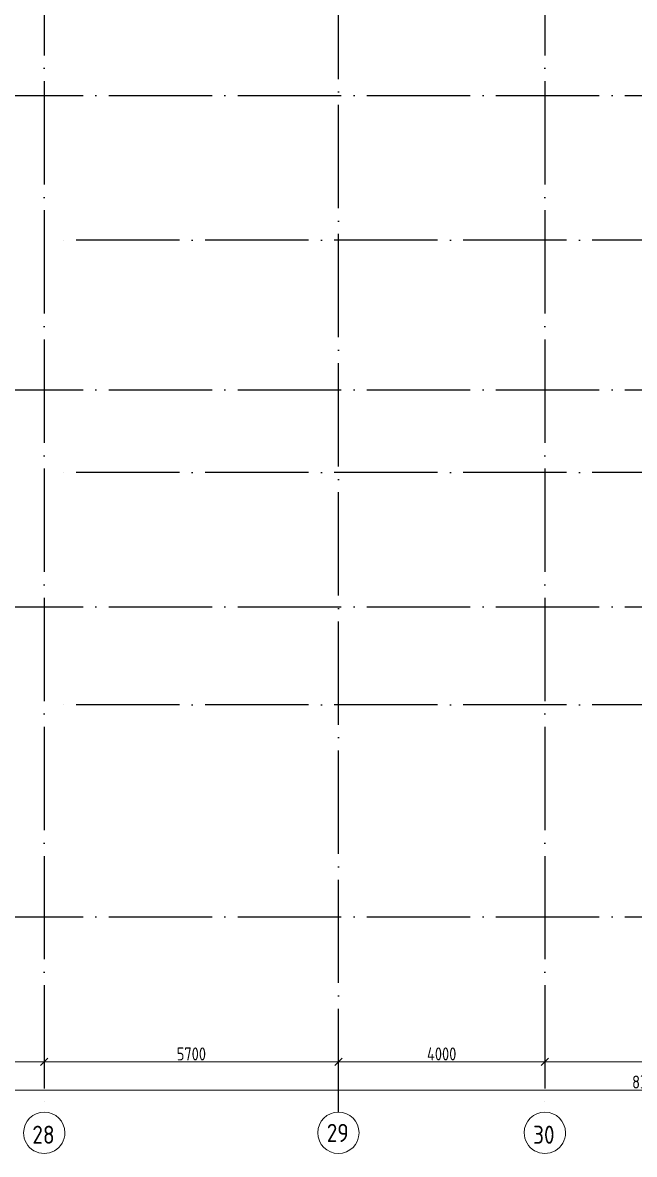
# Model space of a CAD drawing. Header units: millimetres. Extents: x -68946 to 288321, y -402657 to 324925.
# Drawn here: x 111536 to 123390, y 112621 to 134531 of the extents above; entities that cross this region are included whole.
import ezdxf

# ---------------------------------------------------------------- set-up
doc = ezdxf.new("R2010")
doc.units = ezdxf.units.MM
doc.linetypes.add('ADSK_Линия сетки', pattern=[2500, 2000, -250, 0, -250])
doc.layers.get('Defpoints').update_dxf_attribs({"color": 250})
for name, color, linetype, lineweight in [('A-ANNO-DIMS', 250, 'Continuous', 9), ('Оси', 250, 'Continuous', 9), ('Оси-1', 250, 'ADSK_Линия сетки', 9)]:
    doc.layers.add(name, color=color, linetype=linetype, lineweight=lineweight)
doc.styles.add('GOST Common', font='', dxfattribs={"width": 0.9, "height": 350})
doc.styles.add('GOST Common_1', font='', dxfattribs={"width": 0.9, "height": 250})
doc.styles.add('А3', font='ГОСТ тип А.ttf')
doc.styles.get('GOST Common').set_extended_font_data('GOST Common')
doc.styles.get('GOST Common_1').set_extended_font_data('GOST Common')
doc.dimstyles.new('ADSK_Основной_2_5_мм', dxfattribs={"dimscale": 304.8, "dimtxt": 0.824897, "dimasz": 0.463911, "dimexe": 0.492126, "dimexo": 0.001615, "dimgap": 0.098425, "dimtad": 1, "dimdec": 0, "dimlfac": 304.8, "dimdsep": 46, "dimtxsty": 'GOST Common_1', "dimblk1": 'OBLIQUE', "dimblk2": 'OBLIQUE', "dimsah": 1, "dimcen": 0.09, "dimdle": 0.492126, "dimazin": 0, "dimtfac": 1, "dimtdec": 4, "dimtix": 1, "dimtmove": 0, "dimatfit": 3, "dimfxl": 1, "dimtvp": 1, "dimtolj": 1, "dimtzin": 0, "dimlwd": 9, "dimlwe": 9, "dimarcsym": 2})

# ---------------------------------------------------------------- blocks, each defined once
blk = doc.blocks.new('Ось сетки - Круг_Ø8 мм-39983606-АР1_Маркировочный план подвала_ Блок 2_ 3')
at = {"layer": 'Оси'}
for start, end in [(360, 180), (180, 360)]:
    blk.add_arc((0, 0), 4, start, end, dxfattribs=at)
blk = doc.blocks.new('_Oblique')
at = {"color": 0, "linetype": 'ByBlock', "lineweight": -2}
blk.add_line((-0.5, -0.5), (0.5, 0.5), dxfattribs=at)
blk = doc.blocks.new('*D5676')
at = {"layer": 'A-ANNO-DIMS', "color": 0, "lineweight": 9, "transparency": 16777216}
for p, q in [((109306, 114410), (112106, 114410)), ((109456, 114509), (109456, 114260)), ((111956, 114509), (111956, 114260))]:
    blk.add_line(p, q, dxfattribs=at)
at = {"layer": 'Defpoints', "color": 0, "transparency": 16777216}
for p in [(109456, 114510), (111956, 114510), (111956, 114410)]:
    blk.add_point(p, dxfattribs=at)
at = {"layer": 'A-ANNO-DIMS', "color": 0, "lineweight": 9, "transparency": 16777216, "xscale": 141.4, "yscale": 141.4, "zscale": 141.4, "rotation": 180}
blk.add_blockref('_Oblique', (109456, 114410), dxfattribs=at)
at = {"layer": 'A-ANNO-DIMS', "color": 0, "lineweight": 9, "transparency": 16777216, "xscale": 141.4, "yscale": 141.4, "zscale": 141.4}
blk.add_blockref('_Oblique', (111956, 114410), dxfattribs=at)
at = {"layer": 'A-ANNO-DIMS', "color": 0, "lineweight": 25, "transparency": 16777216, "insert": (110706, 114565), "char_height": 251.4, "width": 756.84, "attachment_point": 5, "style": 'А3'}
blk.add_mtext('\\A1;2500', dxfattribs=at)
blk = doc.blocks.new('*D5677')
at = {"layer": 'A-ANNO-DIMS', "color": 0, "lineweight": 9, "transparency": 16777216}
for p, q in [((111806, 114410), (117806, 114410)), ((111956, 114509), (111956, 114260)), ((117656, 114509), (117656, 114260))]:
    blk.add_line(p, q, dxfattribs=at)
at = {"layer": 'Defpoints', "color": 0, "transparency": 16777216}
for p in [(111956, 114510), (117656, 114510), (117656, 114410)]:
    blk.add_point(p, dxfattribs=at)
at = {"layer": 'A-ANNO-DIMS', "color": 0, "lineweight": 9, "transparency": 16777216, "xscale": 141.4, "yscale": 141.4, "zscale": 141.4, "rotation": 180}
blk.add_blockref('_Oblique', (111956, 114410), dxfattribs=at)
at = {"layer": 'A-ANNO-DIMS', "color": 0, "lineweight": 9, "transparency": 16777216, "xscale": 141.4, "yscale": 141.4, "zscale": 141.4}
blk.add_blockref('_Oblique', (117656, 114410), dxfattribs=at)
at = {"layer": 'A-ANNO-DIMS', "color": 0, "lineweight": 25, "transparency": 16777216, "insert": (114806, 114565), "char_height": 251.4, "width": 756.84, "attachment_point": 5, "style": 'А3'}
blk.add_mtext('\\A1;5700', dxfattribs=at)
blk = doc.blocks.new('*D5678')
at = {"layer": 'A-ANNO-DIMS', "color": 0, "lineweight": 9, "transparency": 16777216}
for p, q in [((117506, 114410), (121806, 114410)), ((117656, 114509), (117656, 114260)), ((121656, 114509), (121656, 114260))]:
    blk.add_line(p, q, dxfattribs=at)
at = {"layer": 'Defpoints', "color": 0, "transparency": 16777216}
for p in [(117656, 114510), (121656, 114510), (121656, 114410)]:
    blk.add_point(p, dxfattribs=at)
at = {"layer": 'A-ANNO-DIMS', "color": 0, "lineweight": 9, "transparency": 16777216, "xscale": 141.4, "yscale": 141.4, "zscale": 141.4, "rotation": 180}
blk.add_blockref('_Oblique', (117656, 114410), dxfattribs=at)
at = {"layer": 'A-ANNO-DIMS', "color": 0, "lineweight": 9, "transparency": 16777216, "xscale": 141.4, "yscale": 141.4, "zscale": 141.4}
blk.add_blockref('_Oblique', (121656, 114410), dxfattribs=at)
at = {"layer": 'A-ANNO-DIMS', "color": 0, "lineweight": 25, "transparency": 16777216, "insert": (119656, 114565), "char_height": 251.4, "width": 782.41, "attachment_point": 5, "style": 'А3'}
blk.add_mtext('\\A1;4000', dxfattribs=at)
blk = doc.blocks.new('*D5679')
at = {"layer": 'A-ANNO-DIMS', "color": 0, "lineweight": 9, "transparency": 16777216}
for p, q in [((121506, 114410), (126506, 114410)), ((121656, 114509), (121656, 114260)), ((126356, 114509), (126356, 114260))]:
    blk.add_line(p, q, dxfattribs=at)
at = {"layer": 'Defpoints', "color": 0, "transparency": 16777216}
for p in [(121656, 114510), (126356, 114510), (126356, 114410)]:
    blk.add_point(p, dxfattribs=at)
at = {"layer": 'A-ANNO-DIMS', "color": 0, "lineweight": 9, "transparency": 16777216, "xscale": 141.4, "yscale": 141.4, "zscale": 141.4, "rotation": 180}
blk.add_blockref('_Oblique', (121656, 114410), dxfattribs=at)
at = {"layer": 'A-ANNO-DIMS', "color": 0, "lineweight": 9, "transparency": 16777216, "xscale": 141.4, "yscale": 141.4, "zscale": 141.4}
blk.add_blockref('_Oblique', (126356, 114410), dxfattribs=at)
at = {"layer": 'A-ANNO-DIMS', "color": 0, "lineweight": 25, "transparency": 16777216, "insert": (124006, 114565), "char_height": 251.4, "width": 782.41, "attachment_point": 5, "style": 'А3'}
blk.add_mtext('\\A1;4700', dxfattribs=at)
blk = doc.blocks.new('*D5657')
at = {"layer": 'A-ANNO-DIMS', "color": 0, "lineweight": 9, "transparency": 16777216}
for p, q in [((81906, 113965), (81906, 113716)), ((165506, 113965), (165506, 113716)), ((81756, 113866), (165656, 113866))]:
    blk.add_line(p, q, dxfattribs=at)
at = {"layer": 'Defpoints', "color": 0, "transparency": 16777216}
for p in [(81906, 113966), (165506, 113966), (165506, 113866)]:
    blk.add_point(p, dxfattribs=at)
at = {"layer": 'A-ANNO-DIMS', "color": 0, "lineweight": 9, "transparency": 16777216, "xscale": 141.4, "yscale": 141.4, "zscale": 141.4, "rotation": 180}
blk.add_blockref('_Oblique', (81906, 113866), dxfattribs=at)
at = {"layer": 'A-ANNO-DIMS', "color": 0, "lineweight": 9, "transparency": 16777216, "xscale": 141.4, "yscale": 141.4, "zscale": 141.4}
blk.add_blockref('_Oblique', (165506, 113866), dxfattribs=at)
at = {"layer": 'A-ANNO-DIMS', "color": 0, "lineweight": 25, "transparency": 16777216, "insert": (123706, 114021), "char_height": 251.4, "width": 946.05, "attachment_point": 5, "style": 'А3'}
blk.add_mtext('\\A1;83600', dxfattribs=at)

msp = doc.modelspace()

# ---------------------------------------------------------------- linework, layer by layer
at = {"layer": 'Оси-1', "lineweight": 25}
for p, q in [((111955.5791, 178399.2771), (111955.5791, 113438.4326)), ((117655.579, 113438.4326), (117655.579, 178399.2771)), ((121655.5793, 178399.2771), (121655.5793, 113438.4326)), ((78205.6799, 133122.2725), (169576.458, 133122.2725)), ((169576.458, 130322.3919), (112075.5784, 130322.3919)), ((78205.6799, 127422.2725), (169576.458, 127422.2725)), ((169576.458, 125822.3322), (112075.5784, 125822.3322)), ((78205.6799, 123222.2725), (169576.458, 123222.2725)), ((169576.458, 121322.3919), (112075.5784, 121322.3919)), ((78205.6799, 117222.2725), (169576.458, 117222.2725))]:
    msp.add_line(p, q, dxfattribs=at)

# ---------------------------------------------------------------- block references
at = {"layer": 'Оси', "lineweight": 25, "xscale": 99.99999999999993, "yscale": 99.99999999999993, "zscale": 99.99999999999993, "rotation": 180}
for p in [(111955.5791, 113038.4326), (121655.5793, 113038.4326)]:
    msp.add_blockref('Ось сетки - Круг_Ø8 мм-39983606-АР1_Маркировочный план подвала_ Блок 2_ 3', p, dxfattribs=at)
at = {"layer": 'Оси', "lineweight": 25, "xscale": 99.99999999999993, "yscale": 99.99999999999993, "zscale": 99.99999999999993}
msp.add_blockref('Ось сетки - Круг_Ø8 мм-39983606-АР1_Маркировочный план подвала_ Блок 2_ 3', (117655.579, 113038.4326), dxfattribs=at)

# ---------------------------------------------------------------- texts
at = {"layer": 'Оси', "lineweight": 25, "char_height": 350, "attachment_point": 1, "style": 'GOST Common'}
for s, insert, width in [('28', (111724.2098, 113175.7117), 548.35425), ('29', (117428.8484, 113210.966), 548.35425), ('30', (121426.91, 113175.7117), 541.139062)]:
    msp.add_mtext(s, dxfattribs=dict(at, insert=insert, width=width))

# ---------------------------------------------------------------- dimensions: what is measured, and where the dimension line sits
at = {"layer": 'A-ANNO-DIMS', "lineweight": 25}
for base, p1, p2, override, picture, middle in [((111955.5791, 114409.7207), (109455.5788, 114509.7056), (111955.5791, 114509.7056), {"dimlfac": 1, "dimpost": '<>', "dimtxsty": 'А3', "dimfxl": 2500.000333}, '*D5676', (110705.5789, 114565.4351)), ((117655.579, 114409.7207), (111955.5791, 114509.7056), (117655.579, 114509.7056), {"dimlfac": 1, "dimpost": '<>', "dimtxsty": 'А3', "dimfxl": 5699.999919}, '*D5677', (114805.5791, 114565.4351)), ((121655.5793, 114409.7207), (117655.579, 114509.7056), (121655.5793, 114509.7056), {"dimlfac": 1, "dimpost": '<>', "dimtxsty": 'А3', "dimfxl": 4000.000262}, '*D5678', (119655.5792, 114565.4351)), ((126355.579, 114409.7207), (121655.5793, 114509.7056), (126355.579, 114509.7056), {"dimlfac": 1, "dimpost": '<>', "dimtxsty": 'А3', "dimfxl": 4699.999738}, '*D5679', (124005.5792, 114565.4351)), ((165505.5794, 113865.7093), (81905.5784, 113965.6942), (165505.5794, 113965.6942), {"dimlfac": 1, "dimpost": '<>', "dimtxsty": 'А3', "dimfxl": 83600.001}, '*D5657', (123705.5789, 114021.4236))]:
    dim = msp.add_linear_dim(base=base, p1=p1, p2=p2, dimstyle='ADSK_Основной_2_5_мм', override=override, dxfattribs=at)
    dim.commit()
    dim.dimension.update_dxf_attribs({"geometry": picture, "text_midpoint": middle})

doc.saveas('drawing.dxf')
